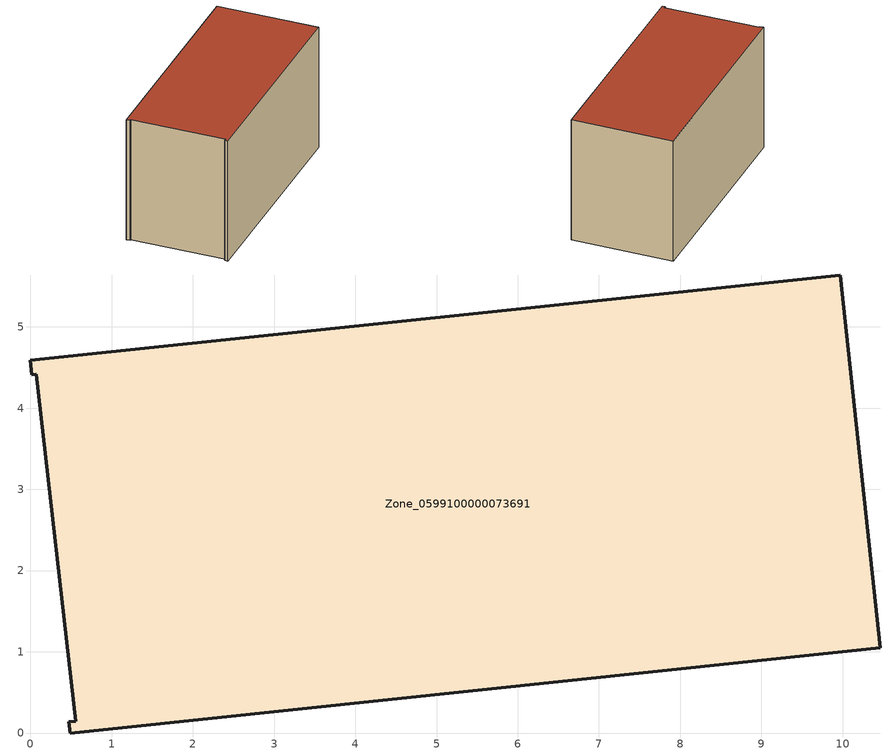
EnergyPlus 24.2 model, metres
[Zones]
Zone_0599100000073691
 floor ground (C_G): 0.56,0.15 0.07,4.42 0.02,4.41 0,4.59 9.97,5.64 10.46,1.05 0.49,0 0.47,0.14 z2.97
 wall outside (C_F): 0.49,0 10.46,1.05 9.97,5.64 0,4.59 0.02,4.41 0.07,4.42 0.56,0.15 0.47,0.14 0.49,0 z2.97:8.84
 roof outside (C_R): 0.07,4.42 0.56,0.15 0.47,0.14 0.49,0 10.46,1.05 9.97,5.64 0,4.59 0.02,4.41 z8.84
[BUILDING]
Pand.0599100000073691: North Axis=0; Terrain=City; Loads Convergence Tolerance Value=0.04; Temperature Convergence Tolerance Value=0.4; Solar Distribution=FullExterior; Maximum Number of Warmup Days=25; Minimum Number of Warmup Days=1
[Site:Location]
Rotterdam.The.Hague.AP_ZH_NLD Design_Conditions: Latitude=51.96; Longitude=4.45; Time Zone=1; Elevation=-4.5
[SITE:GROUNDTEMPERATURE:BUILDINGSURFACE]
18, 18, 18, 18, 18, 18, 18, 18, 18, 18, 18, 18
[MATERIAL] Thermal Absorptance=0.9; Solar Absorptance=0.7; Visible Absorptance=0.7
Name | Roughness | Thickness | Conductivity | Density | Specific Heat
G.TI.1946-1964 | MediumSmooth | 0.15 | 1 | 540 | 1210
F.TI.1946-1964 | Rough | 0.3 | 0.857143 | 1920 | 840
R.TI.1946-1964 | MediumRough | 0.2 | 0.277778 | 1500 | 1000
[CONSTRUCTION]
C_G: G.TI.1946-1964
C_F: F.TI.1946-1964
C_R: R.TI.1946-1964
[ZONE]
Zone_0599100000073691: Type=1; Multiplier=1; Ceiling Height=Autocalculate; Volume=Autocalculate; Floor Area=autocalculate; Part of Total Floor Area=Yes
[ZONEINFILTRATION:DESIGNFLOWRATE]
Infil_Zone_0599100000073691: Zone or ZoneList or Space or SpaceList=Zone_0599100000073691; Schedule=AlwaysOn; Design Flow Rate Calculation Method=Flow/Area; Flow Rate per Floor Area=0.003; Constant Term Coefficient=1; Temperature Term Coefficient=0; Velocity Term Coefficient=0; Velocity Squared Term Coefficient=0
[HVACTEMPLATE:ZONE:IDEALLOADSAIRSYSTEM]
Zone_0599100000073691: Maximum Heating Supply Air Temperature=50; Minimum Cooling Supply Air Temperature=13; Maximum Heating Supply Air Humidity Ratio=0.0156; Minimum Cooling Supply Air Humidity Ratio=0.0077; Heating Limit=NoLimit; Cooling Limit=NoLimit; Dehumidification Control Type=ConstantSensibleHeatRatio; Cooling Sensible Heat Ratio=0.7; Dehumidification Setpoint=60; Humidification Control Type=None; Humidification Setpoint=30; Outdoor Air Method=None; Outdoor Air Flow Rate per Person=0.00944; Outdoor Air Flow Rate per Zone Floor Area=0; Outdoor Air Flow Rate per Zone=0; Demand Controlled Ventilation Type=None; Outdoor Air Economizer Type=NoEconomizer; Heat Recovery Type=None; Sensible Heat Recovery Effectiveness=0.7; Latent Heat Recovery Effectiveness=0.65
[ZONECONTROL:THERMOSTAT]
ThermostatControl_Zone_0599100000073691: Zone or ZoneList=Zone_0599100000073691; Control Type Schedule=DualSetpointControlType; Control 1=Thermostat_Zone_0599100000073691; Temperature Difference Between Cutout And Setpoint=0
[THERMOSTATSETPOINT:DUALSETPOINT]
Thermostat_Zone_0599100000073691: Heating Setpoint Temperature Schedule=HeatingSetpoint_Zone_0599100000073691; Cooling Setpoint Temperature Schedule=CoolingSetpoint_Zone_0599100000073691
[SCHEDULE:COMPACT]
HeatingSetpoint_Zone_0599100000073691: Through: 12/31, For: AllDays, Until: 24:00, 21
CoolingSetpoint_Zone_0599100000073691: Through: 12/31, For: AllDays, Until: 24:00, 24
DualSetpointControlType: Through: 12/31, For: AllDays, Until: 24:00, 4
AlwaysOn: Through: 12/31, For: AllDays, Until: 24:00, 1
